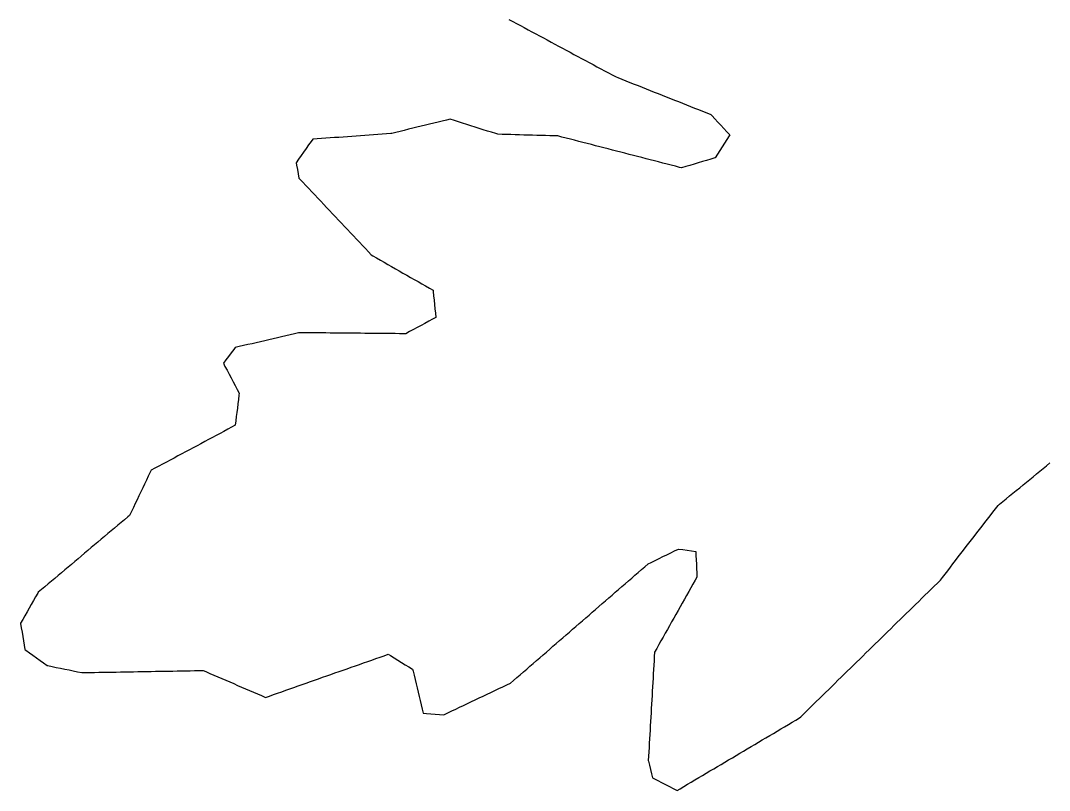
# Model space of a CAD drawing. Header units: millimetres. Extents: x 0 to 2762, y 6 to 2482.
# Drawn here: x 335 to 572, y 279.4 to 456.7 of the extents above; entities that cross this region are included whole.
import ezdxf

# ---------------------------------------------------------------- set-up
doc = ezdxf.new("R2010")
doc.units = ezdxf.units.MM
doc.layers.add('ALL_ISLANDS', color=7, linetype='Continuous')
doc.layers.add('OUTLINE_ISLAND_01', color=7, linetype='Continuous')

msp = doc.modelspace()

# ---------------------------------------------------------------- linework, layer by layer
at = {"layer": 'ALL_ISLANDS'}
msp.add_lwpolyline([(447.5034, 456.9402), (448.3845, 456.4673), (449.2657, 455.9944), (450.1468, 455.5215), (451.0279, 455.0486), (451.909, 454.5757), (452.7901, 454.1028), (453.6712, 453.6298), (454.5523, 453.1569), (455.4334, 452.684), (456.3146, 452.2111), (457.1957, 451.7382), (458.0768, 451.2653), (458.9579, 450.7924), (459.839, 450.3195), (460.7201, 449.8466), (461.6012, 449.3737), (462.4824, 448.9008), (463.3635, 448.4279), (464.2446, 447.955), (465.1257, 447.4821), (466.0068, 447.0092), (466.8879, 446.5363), (467.769, 446.0634), (468.6501, 445.5905), (469.5313, 445.1176), (470.4124, 444.6446), (471.2935, 444.1717), (472.1746, 443.6988), (472.5889, 443.535), (473.5188, 443.1672), (474.4487, 442.7995), (475.3787, 442.4317), (476.3086, 442.064), (477.2385, 441.6962), (478.1684, 441.3285), (479.0984, 440.9607), (480.0283, 440.593), (480.9582, 440.2252), (481.8881, 439.8575), (482.8181, 439.4897), (483.748, 439.1219), (484.6779, 438.7542), (485.6078, 438.3864), (486.5377, 438.0187), (487.4677, 437.6509), (488.3976, 437.2832), (489.3275, 436.9154), (490.2574, 436.5477), (491.1874, 436.1799), (492.1173, 435.8122), (493.0472, 435.4444), (493.9771, 435.0766), (494.2763, 434.7557), (494.9581, 434.0241), (495.6399, 433.2926), (496.3218, 432.5611), (497.0036, 431.8296), (497.6854, 431.0981), (498.3672, 430.3665), (498.2232, 430.1403), (497.6863, 429.2966), (497.1495, 428.453), (496.6126, 427.6093), (496.0757, 426.7657), (495.5388, 425.922), (495.0019, 425.0784), (494.9412, 425.0602), (493.9834, 424.7727), (493.0256, 424.4853), (492.0678, 424.1978), (491.11, 423.9104), (490.1522, 423.6229), (489.1944, 423.3354), (488.2366, 423.048), (487.2788, 422.7605), (486.8224, 422.8782), (485.8541, 423.1279), (484.8857, 423.3776), (483.9174, 423.6273), (482.9491, 423.8769), (481.9808, 424.1266), (481.0124, 424.3763), (480.0441, 424.626), (479.0758, 424.8756), (478.1074, 425.1253), (477.1391, 425.375), (476.1708, 425.6247), (475.2025, 425.8744), (474.2341, 426.124), (473.2658, 426.3737), (472.2975, 426.6234), (471.3291, 426.8731), (470.3608, 427.1227), (469.3925, 427.3724), (468.4242, 427.6221), (467.4558, 427.8718), (466.4875, 428.1215), (465.5192, 428.3711), (464.5508, 428.6208), (463.5825, 428.8705), (462.6142, 429.1202), (461.6459, 429.3699), (460.6775, 429.6195), (459.7092, 429.8692), (458.7409, 430.1189), (457.9343, 430.1406), (456.9347, 430.1674), (455.9351, 430.1943), (454.9354, 430.2212), (453.9358, 430.248), (452.9361, 430.2749), (451.9365, 430.3017), (450.9369, 430.3286), (449.9372, 430.3555), (448.9376, 430.3823), (447.9379, 430.4092), (446.9383, 430.4361), (445.9387, 430.4629), (444.939, 430.4898), (444.4578, 430.6436), (443.5053, 430.9481), (442.5527, 431.2526), (441.6002, 431.557), (440.6477, 431.8615), (439.6952, 432.166), (438.7427, 432.4705), (437.7901, 432.7749), (436.8376, 433.0794), (435.8851, 433.3839), (434.9326, 433.6883), (433.98, 433.9928), (433.1288, 433.784), (432.1576, 433.5458), (431.1864, 433.3076), (430.2151, 433.0693), (429.2439, 432.8311), (428.2727, 432.5929), (427.3015, 432.3546), (426.3303, 432.1164), (425.3591, 431.8782), (424.3879, 431.64), (423.4167, 431.4017), (422.4455, 431.1635), (421.4743, 430.9253), (420.5031, 430.687), (420.2759, 430.6704), (419.2785, 430.5973), (418.2812, 430.5242), (417.2839, 430.4511), (416.2866, 430.378), (415.2892, 430.305), (414.2919, 430.2319), (413.2946, 430.1588), (412.2973, 430.0857), (411.2999, 430.0126), (410.3026, 429.9395), (409.3053, 429.8664), (408.308, 429.7933), (407.3106, 429.7202), (406.3133, 429.6472), (405.316, 429.5741), (404.3187, 429.501), (403.3213, 429.4279), (402.324, 429.3548), (401.9633, 428.8463), (401.3847, 428.0307), (400.8061, 427.2151), (400.2275, 426.3995), (399.6489, 425.5839), (399.0703, 424.7683), (398.4917, 423.9527), (398.5976, 423.3746), (398.7778, 422.391), (398.9579, 421.4073), (399.1381, 420.4237), (399.3563, 420.1921), (400.042, 419.4642), (400.7277, 418.7363), (401.4134, 418.0084), (402.0991, 417.2805), (402.7847, 416.5526), (403.4704, 415.8247), (404.1561, 415.0968), (404.8418, 414.3689), (405.5275, 413.6411), (406.2132, 412.9132), (406.8989, 412.1853), (407.5846, 411.4574), (408.2703, 410.7295), (408.956, 410.0016), (409.6416, 409.2737), (410.3273, 408.5458), (411.013, 407.8179), (411.6987, 407.09), (412.3844, 406.3621), (413.0701, 405.6342), (413.7558, 404.9063), (414.4415, 404.1784), (415.1272, 403.4505), (415.8129, 402.7227), (416.1582, 402.5251), (417.0262, 402.0285), (417.8941, 401.5319), (418.7621, 401.0353), (419.6301, 400.5387), (420.4981, 400.0421), (421.3661, 399.5455), (422.2341, 399.0489), (423.102, 398.5523), (423.97, 398.0557), (424.838, 397.5591), (425.706, 397.0625), (426.574, 396.5659), (427.4419, 396.0693), (428.3099, 395.5727), (429.1779, 395.0761), (430.0459, 394.5795), (430.0731, 394.3011), (430.1702, 393.3058), (430.2674, 392.3106), (430.3645, 391.3153), (430.4617, 390.32), (430.5588, 389.3247), (430.656, 388.3295), (429.9141, 387.9254), (429.0359, 387.447), (428.1578, 386.9686), (427.2796, 386.4903), (426.4015, 386.0119), (425.5233, 385.5335), (424.6451, 385.0552), (423.767, 384.5768), (423.3211, 384.581), (422.3211, 384.5905), (421.3211, 384.6), (420.3212, 384.6095), (419.3212, 384.619), (418.3213, 384.6285), (417.3213, 384.6379), (416.3214, 384.6474), (415.3214, 384.6569), (414.3215, 384.6664), (413.3215, 384.6759), (412.3216, 384.6854), (411.3216, 384.6949), (410.3216, 384.7043), (409.3217, 384.7138), (408.3217, 384.7233), (407.3218, 384.7328), (406.3218, 384.7423), (405.3219, 384.7518), (404.3219, 384.7613), (403.322, 384.7707), (402.322, 384.7802), (401.322, 384.7897), (400.3221, 384.7992), (399.3221, 384.8087), (399.062, 384.749), (398.0873, 384.5254), (397.1126, 384.3018), (396.138, 384.0782), (395.1633, 383.8547), (394.1886, 383.6311), (393.2139, 383.4075), (392.2392, 383.1839), (391.2645, 382.9603), (390.2899, 382.7367), (389.3152, 382.5131), (388.3405, 382.2895), (387.3658, 382.0659), (386.3911, 381.8424), (385.4164, 381.6188), (384.4418, 381.3952), (384.131, 380.9758), (383.5356, 380.1723), (382.9402, 379.3689), (382.3449, 378.5654), (381.7495, 377.762), (382.1184, 377.0638), (382.5856, 376.1797), (383.0529, 375.2955), (383.5201, 374.4114), (383.9873, 373.5272), (384.4545, 372.6431), (384.9217, 371.759), (385.3889, 370.8748), (385.3365, 370.4486), (385.2144, 369.456), (385.0923, 368.4635), (384.9702, 367.471), (384.8481, 366.4785), (384.726, 365.486), (384.6039, 364.4935), (384.4818, 363.5009), (383.6153, 363.0376), (382.7335, 362.5661), (381.8516, 362.0945), (380.9698, 361.623), (380.088, 361.1515), (379.2061, 360.6799), (378.3243, 360.2084), (377.4424, 359.7369), (376.5606, 359.2653), (375.6787, 358.7938), (374.7969, 358.3223), (373.915, 357.8507), (373.0332, 357.3792), (372.1513, 356.9076), (371.2695, 356.4361), (370.3876, 355.9646), (369.5058, 355.493), (368.6239, 355.0215), (367.7421, 354.55), (366.8602, 354.0784), (365.9784, 353.6069), (365.0965, 353.1354), (364.8801, 352.6798), (364.4508, 351.7767), (364.0216, 350.8735), (363.5923, 349.9703), (363.1631, 349.0671), (362.7338, 348.1639), (362.3046, 347.2607), (361.8753, 346.3575), (361.4461, 345.4543), (361.0169, 344.5511), (360.5876, 343.648), (360.1584, 342.7448), (359.7531, 342.4043), (358.9874, 341.7611), (358.2217, 341.1179), (357.456, 340.4747), (356.6903, 339.8315), (355.9246, 339.1884), (355.1589, 338.5452), (354.3932, 337.902), (353.6275, 337.2588), (352.8618, 336.6156), (352.096, 335.9724), (351.3303, 335.3292), (350.5646, 334.686), (349.7989, 334.0428), (349.0332, 333.3996), (348.2675, 332.7564), (347.5018, 332.1132), (346.7361, 331.47), (345.9704, 330.8268), (345.2047, 330.1836), (344.439, 329.5404), (343.6733, 328.8972), (342.9076, 328.2541), (342.1419, 327.6109), (341.3762, 326.9677), (340.6105, 326.3245), (339.8448, 325.6813), (339.0791, 325.0381), (338.987, 324.8756), (338.4939, 324.0057), (338.0007, 323.1357), (337.5076, 322.2658), (337.0144, 321.3958), (336.5213, 320.5259), (336.0281, 319.6559), (335.535, 318.786), (335.0418, 317.916), (335.056, 317.8272), (335.2134, 316.8396), (335.3707, 315.8521), (335.5281, 314.8645), (335.6855, 313.877), (335.8428, 312.8895), (336.0002, 311.9019), (336.2724, 311.7061), (337.0841, 311.1221), (337.8959, 310.5381), (338.7076, 309.9542), (339.5194, 309.3702), (340.3312, 308.7862), (341.1429, 308.2022), (341.3106, 308.1677), (342.29, 307.966), (343.2695, 307.7644), (344.249, 307.5628), (345.2284, 307.3612), (346.2079, 307.1596), (347.1874, 306.958), (348.1668, 306.7564), (349.1463, 306.5547), (350.0848, 306.5711), (351.0847, 306.5884), (352.0845, 306.6058), (353.0844, 306.6232), (354.0842, 306.6406), (355.0841, 306.6579), (356.0839, 306.6753), (357.0838, 306.6927), (358.0836, 306.7101), (359.0835, 306.7275), (360.0833, 306.7448), (361.0832, 306.7622), (362.083, 306.7796), (363.0829, 306.797), (364.0827, 306.8144), (365.0826, 306.8317), (366.0824, 306.8491), (367.0823, 306.8665), (368.0821, 306.8839), (369.082, 306.9013), (370.0818, 306.9186), (371.0817, 306.936), (372.0815, 306.9534), (373.0814, 306.9708), (374.0812, 306.9882), (375.0811, 307.0055), (376.0809, 307.0229), (377.0808, 307.0403), (377.6832, 306.7815), (378.602, 306.3868), (379.5208, 305.9921), (380.4396, 305.5974), (381.3585, 305.2027), (382.2773, 304.808), (383.1961, 304.4133), (384.1149, 304.0186), (385.0337, 303.624), (385.9525, 303.2293), (386.8713, 302.8346), (387.7901, 302.4399), (388.709, 302.0452), (389.6278, 301.6505), (390.5466, 301.2558), (391.4654, 300.8611), (392.3381, 301.1675), (393.2816, 301.4987), (394.2252, 301.8299), (395.1687, 302.1612), (396.1123, 302.4924), (397.0558, 302.8236), (397.9994, 303.1549), (398.9429, 303.4861), (399.8865, 303.8173), (400.83, 304.1486), (401.7736, 304.4798), (402.7171, 304.8111), (403.6607, 305.1423), (404.6042, 305.4735), (405.5477, 305.8048), (406.4913, 306.136), (407.4348, 306.4672), (408.3784, 306.7985), (409.3219, 307.1297), (410.2655, 307.461), (411.209, 307.7922), (412.1526, 308.1234), (413.0961, 308.4547), (414.0397, 308.7859), (414.9832, 309.1171), (415.9268, 309.4484), (416.8703, 309.7796), (417.8139, 310.1108), (418.7574, 310.4421), (419.701, 310.7733), (420.2033, 310.4663), (421.0566, 309.9449), (421.9099, 309.4235), (422.7632, 308.902), (423.6165, 308.3806), (424.4697, 307.8592), (425.323, 307.3377), (425.4261, 306.9088), (425.6598, 305.9365), (425.8935, 304.9642), (426.1273, 303.9919), (426.361, 303.0196), (426.5947, 302.0473), (426.8284, 301.075), (427.0621, 300.1027), (427.2958, 299.1304), (427.5295, 298.1581), (427.7632, 297.1858), (428.5377, 297.134), (429.5355, 297.0672), (430.5333, 297.0005), (431.531, 296.9337), (432.5288, 296.8669), (432.5288, 296.867), (433.4324, 297.2955), (434.3359, 297.724), (435.2395, 298.1525), (436.143, 298.581), (437.0465, 299.0095), (437.9501, 299.438), (438.8536, 299.8665), (439.7572, 300.295), (440.6607, 300.7235), (441.5642, 301.152), (442.4678, 301.5805), (443.3713, 302.009), (444.2749, 302.4375), (445.1784, 302.866), (446.0819, 303.2946), (446.9855, 303.7231), (447.889, 304.1516), (448.5755, 304.7465), (449.3312, 305.4015), (450.0868, 306.0564), (450.8425, 306.7114), (451.5982, 307.3663), (452.3539, 308.0213), (453.1095, 308.6762), (453.8652, 309.3311), (454.6209, 309.9861), (455.3766, 310.641), (456.1322, 311.296), (456.8879, 311.9509), (457.6436, 312.6059), (458.3993, 313.2608), (459.1549, 313.9158), (459.9106, 314.5707), (460.6663, 315.2257), (461.422, 315.8806), (462.1777, 316.5355), (462.9333, 317.1905), (463.689, 317.8454), (464.4447, 318.5004), (465.2004, 319.1553), (465.956, 319.8103), (466.7117, 320.4652), (467.4674, 321.1202), (468.2231, 321.7751), (468.9787, 322.4301), (469.7344, 323.085), (470.4901, 323.7399), (471.2458, 324.3949), (472.0014, 325.0498), (472.7571, 325.7048), (473.5128, 326.3597), (474.2685, 327.0147), (475.0241, 327.6696), (475.7798, 328.3246), (476.5355, 328.9795), (477.2912, 329.6345), (478.0469, 330.2894), (478.8025, 330.9443), (479.5582, 331.5993), (480.2676, 331.9441), (481.167, 332.3813), (482.0663, 332.8185), (482.9657, 333.2557), (483.865, 333.6929), (484.7644, 334.1301), (485.6638, 334.5674), (486.5631, 335.0046), (486.5831, 335.0017), (487.5732, 334.8609), (488.5632, 334.72), (489.5532, 334.5791), (490.5432, 334.4383), (490.5822, 333.5326), (490.6251, 332.5335), (490.6681, 331.5344), (490.711, 330.5353), (490.7539, 329.5363), (490.7969, 328.5372), (490.3834, 327.8049), (489.8917, 326.9342), (489.3999, 326.0634), (488.9082, 325.1927), (488.4165, 324.3219), (487.9247, 323.4512), (487.433, 322.5805), (486.9413, 321.7097), (486.4496, 320.839), (485.9578, 319.9682), (485.4661, 319.0975), (484.9744, 318.2267), (484.4826, 317.356), (483.9909, 316.4852), (483.4992, 315.6145), (483.0075, 314.7437), (482.5157, 313.873), (482.024, 313.0022), (481.5323, 312.1315), (481.0405, 311.2607), (481.0395, 311.2427), (480.982, 310.2444), (480.9245, 309.2461), (480.867, 308.2477), (480.8095, 307.2494), (480.752, 306.251), (480.6945, 305.2527), (480.637, 304.2543), (480.5795, 303.256), (480.522, 302.2576), (480.4645, 301.2593), (480.407, 300.2609), (480.3495, 299.2626), (480.292, 298.2643), (480.2345, 297.2659), (480.177, 296.2676), (480.1195, 295.2692), (480.062, 294.2709), (480.0045, 293.2725), (479.947, 292.2742), (479.8895, 291.2758), (479.832, 290.2775), (479.7745, 289.2791), (479.717, 288.2808), (479.6595, 287.2825), (479.602, 286.2841), (479.624, 286.194), (479.8612, 285.2226), (480.0985, 284.2511), (480.3357, 283.2797), (480.573, 282.3082), (480.8908, 282.1469), (481.7825, 281.6942), (482.6741, 281.2415), (483.5658, 280.7889), (484.4575, 280.3362), (485.3492, 279.8835), (486.2409, 279.4308), (486.9124, 279.8287), (487.7727, 280.3384), (488.6331, 280.8481), (489.4934, 281.3578), (490.3538, 281.8676), (491.2141, 282.3773), (492.0744, 282.887), (492.9348, 283.3967), (493.7951, 283.9064), (494.6555, 284.4162), (495.5158, 284.9259), (496.3761, 285.4356), (497.2365, 285.9453), (498.0968, 286.455), (498.9572, 286.9647), (499.8175, 287.4745), (500.6778, 287.9842), (501.5382, 288.4939), (502.3985, 289.0036), (503.2589, 289.5133), (504.1192, 290.0231), (504.9796, 290.5328), (505.8399, 291.0425), (506.7002, 291.5522), (507.5606, 292.0619), (508.4209, 292.5716), (509.2813, 293.0814), (510.1416, 293.5911), (511.0019, 294.1008), (511.8623, 294.6105), (512.7226, 295.1202), (513.583, 295.63), (514.4433, 296.1397), (514.703, 296.3936), (515.418, 297.0927), (516.1331, 297.7918), (516.8481, 298.4909), (517.5631, 299.19), (518.2781, 299.8891), (518.9932, 300.5881), (519.7082, 301.2872), (520.4232, 301.9863), (521.1383, 302.6854), (521.8533, 303.3845), (522.5683, 304.0836), (523.2834, 304.7827), (523.9984, 305.4818), (524.7134, 306.1809), (525.4284, 306.88), (526.1435, 307.5791), (526.8585, 308.2782), (527.5735, 308.9773), (528.2886, 309.6764), (529.0036, 310.3755), (529.7186, 311.0746), (530.4336, 311.7737), (531.1487, 312.4728), (531.8637, 313.1718), (532.5787, 313.8709), (533.2938, 314.57), (534.0088, 315.2691), (534.7238, 315.9682), (535.4388, 316.6673), (536.1539, 317.3664), (536.8689, 318.0655), (537.5839, 318.7646), (538.299, 319.4637), (539.014, 320.1628), (539.729, 320.8619), (540.4441, 321.561), (541.1591, 322.2601), (541.8741, 322.9592), (542.5891, 323.6583), (543.3042, 324.3574), (544.0192, 325.0565), (544.7342, 325.7556), (545.4493, 326.4546), (546.1643, 327.1537), (546.8793, 327.8528), (547.3247, 328.4298), (547.9358, 329.2214), (548.5469, 330.013), (549.1579, 330.8046), (549.769, 331.5962), (550.3801, 332.3878), (550.9911, 333.1793), (551.6022, 333.9709), (552.2132, 334.7625), (552.8243, 335.5541), (553.4354, 336.3457), (554.0464, 337.1372), (554.6575, 337.9288), (555.2686, 338.7204), (555.8796, 339.512), (556.4907, 340.3036), (557.1018, 341.0951), (557.7128, 341.8867), (558.3239, 342.6783), (558.935, 343.4699), (559.546, 344.2615), (560.1571, 345.0531), (560.4831, 345.32), (561.2568, 345.9536), (562.0305, 346.5872), (562.8042, 347.2208), (563.5778, 347.8543), (564.3515, 348.4879), (565.1252, 349.1215), (565.8989, 349.7551), (566.6726, 350.3886), (567.4462, 351.0222), (568.2199, 351.6558), (568.9936, 352.2894), (569.7673, 352.9229), (570.541, 353.5565), (571.3147, 354.1901), (572.0883, 354.8237)], dxfattribs=at)
at = {"layer": 'OUTLINE_ISLAND_01'}
msp.add_lwpolyline([(447.5034, 456.9402), (448.3845, 456.4673), (449.2657, 455.9944), (450.1468, 455.5215), (451.0279, 455.0486), (451.909, 454.5757), (452.7901, 454.1028), (453.6712, 453.6298), (454.5523, 453.1569), (455.4334, 452.684), (456.3146, 452.2111), (457.1957, 451.7382), (458.0768, 451.2653), (458.9579, 450.7924), (459.839, 450.3195), (460.7201, 449.8466), (461.6012, 449.3737), (462.4824, 448.9008), (463.3635, 448.4279), (464.2446, 447.955), (465.1257, 447.4821), (466.0068, 447.0092), (466.8879, 446.5363), (467.769, 446.0634), (468.6501, 445.5905), (469.5313, 445.1176), (470.4124, 444.6446), (471.2935, 444.1717), (472.1746, 443.6988), (472.5889, 443.535), (473.5188, 443.1672), (474.4487, 442.7995), (475.3787, 442.4317), (476.3086, 442.064), (477.2385, 441.6962), (478.1684, 441.3285), (479.0984, 440.9607), (480.0283, 440.593), (480.9582, 440.2252), (481.8881, 439.8575), (482.8181, 439.4897), (483.748, 439.1219), (484.6779, 438.7542), (485.6078, 438.3864), (486.5377, 438.0187), (487.4677, 437.6509), (488.3976, 437.2832), (489.3275, 436.9154), (490.2574, 436.5477), (491.1874, 436.1799), (492.1173, 435.8122), (493.0472, 435.4444), (493.9771, 435.0766), (494.2763, 434.7557), (494.9581, 434.0241), (495.6399, 433.2926), (496.3218, 432.5611), (497.0036, 431.8296), (497.6854, 431.0981), (498.3672, 430.3665), (498.2232, 430.1403), (497.6863, 429.2966), (497.1495, 428.453), (496.6126, 427.6093), (496.0757, 426.7657), (495.5388, 425.922), (495.0019, 425.0784), (494.9412, 425.0602), (493.9834, 424.7727), (493.0256, 424.4853), (492.0678, 424.1978), (491.11, 423.9104), (490.1522, 423.6229), (489.1944, 423.3354), (488.2366, 423.048), (487.2788, 422.7605), (486.8224, 422.8782), (485.8541, 423.1279), (484.8857, 423.3776), (483.9174, 423.6273), (482.9491, 423.8769), (481.9808, 424.1266), (481.0124, 424.3763), (480.0441, 424.626), (479.0758, 424.8756), (478.1074, 425.1253), (477.1391, 425.375), (476.1708, 425.6247), (475.2025, 425.8744), (474.2341, 426.124), (473.2658, 426.3737), (472.2975, 426.6234), (471.3291, 426.8731), (470.3608, 427.1227), (469.3925, 427.3724), (468.4242, 427.6221), (467.4558, 427.8718), (466.4875, 428.1215), (465.5192, 428.3711), (464.5508, 428.6208), (463.5825, 428.8705), (462.6142, 429.1202), (461.6459, 429.3699), (460.6775, 429.6195), (459.7092, 429.8692), (458.7409, 430.1189), (457.9343, 430.1406), (456.9347, 430.1674), (455.9351, 430.1943), (454.9354, 430.2212), (453.9358, 430.248), (452.9361, 430.2749), (451.9365, 430.3017), (450.9369, 430.3286), (449.9372, 430.3555), (448.9376, 430.3823), (447.9379, 430.4092), (446.9383, 430.4361), (445.9387, 430.4629), (444.939, 430.4898), (444.4578, 430.6436), (443.5053, 430.9481), (442.5527, 431.2526), (441.6002, 431.557), (440.6477, 431.8615), (439.6952, 432.166), (438.7427, 432.4705), (437.7901, 432.7749), (436.8376, 433.0794), (435.8851, 433.3839), (434.9326, 433.6883), (433.98, 433.9928), (433.1288, 433.784), (432.1576, 433.5458), (431.1864, 433.3076), (430.2151, 433.0693), (429.2439, 432.8311), (428.2727, 432.5929), (427.3015, 432.3546), (426.3303, 432.1164), (425.3591, 431.8782), (424.3879, 431.64), (423.4167, 431.4017), (422.4455, 431.1635), (421.4743, 430.9253), (420.5031, 430.687), (420.2759, 430.6704), (419.2785, 430.5973), (418.2812, 430.5242), (417.2839, 430.4511), (416.2866, 430.378), (415.2892, 430.305), (414.2919, 430.2319), (413.2946, 430.1588), (412.2973, 430.0857), (411.2999, 430.0126), (410.3026, 429.9395), (409.3053, 429.8664), (408.308, 429.7933), (407.3106, 429.7202), (406.3133, 429.6472), (405.316, 429.5741), (404.3187, 429.501), (403.3213, 429.4279), (402.324, 429.3548), (401.9633, 428.8463), (401.3847, 428.0307), (400.8061, 427.2151), (400.2275, 426.3995), (399.6489, 425.5839), (399.0703, 424.7683), (398.4917, 423.9527), (398.5976, 423.3746), (398.7778, 422.391), (398.9579, 421.4073), (399.1381, 420.4237), (399.3563, 420.1921), (400.042, 419.4642), (400.7277, 418.7363), (401.4134, 418.0084), (402.0991, 417.2805), (402.7847, 416.5526), (403.4704, 415.8247), (404.1561, 415.0968), (404.8418, 414.3689), (405.5275, 413.6411), (406.2132, 412.9132), (406.8989, 412.1853), (407.5846, 411.4574), (408.2703, 410.7295), (408.956, 410.0016), (409.6416, 409.2737), (410.3273, 408.5458), (411.013, 407.8179), (411.6987, 407.09), (412.3844, 406.3621), (413.0701, 405.6342), (413.7558, 404.9063), (414.4415, 404.1784), (415.1272, 403.4505), (415.8129, 402.7227), (416.1582, 402.5251), (417.0262, 402.0285), (417.8941, 401.5319), (418.7621, 401.0353), (419.6301, 400.5387), (420.4981, 400.0421), (421.3661, 399.5455), (422.2341, 399.0489), (423.102, 398.5523), (423.97, 398.0557), (424.838, 397.5591), (425.706, 397.0625), (426.574, 396.5659), (427.4419, 396.0693), (428.3099, 395.5727), (429.1779, 395.0761), (430.0459, 394.5795), (430.0731, 394.3011), (430.1702, 393.3058), (430.2674, 392.3106), (430.3645, 391.3153), (430.4617, 390.32), (430.5588, 389.3247), (430.656, 388.3295), (429.9141, 387.9254), (429.0359, 387.447), (428.1578, 386.9686), (427.2796, 386.4903), (426.4015, 386.0119), (425.5233, 385.5335), (424.6451, 385.0552), (423.767, 384.5768), (423.3211, 384.581), (422.3211, 384.5905), (421.3211, 384.6), (420.3212, 384.6095), (419.3212, 384.619), (418.3213, 384.6285), (417.3213, 384.6379), (416.3214, 384.6474), (415.3214, 384.6569), (414.3215, 384.6664), (413.3215, 384.6759), (412.3216, 384.6854), (411.3216, 384.6949), (410.3216, 384.7043), (409.3217, 384.7138), (408.3217, 384.7233), (407.3218, 384.7328), (406.3218, 384.7423), (405.3219, 384.7518), (404.3219, 384.7613), (403.322, 384.7707), (402.322, 384.7802), (401.322, 384.7897), (400.3221, 384.7992), (399.3221, 384.8087), (399.062, 384.749), (398.0873, 384.5254), (397.1126, 384.3018), (396.138, 384.0782), (395.1633, 383.8547), (394.1886, 383.6311), (393.2139, 383.4075), (392.2392, 383.1839), (391.2645, 382.9603), (390.2899, 382.7367), (389.3152, 382.5131), (388.3405, 382.2895), (387.3658, 382.0659), (386.3911, 381.8424), (385.4164, 381.6188), (384.4418, 381.3952), (384.131, 380.9758), (383.5356, 380.1723), (382.9402, 379.3689), (382.3449, 378.5654), (381.7495, 377.762), (382.1184, 377.0638), (382.5856, 376.1797), (383.0529, 375.2955), (383.5201, 374.4114), (383.9873, 373.5272), (384.4545, 372.6431), (384.9217, 371.759), (385.3889, 370.8748), (385.3365, 370.4486), (385.2144, 369.456), (385.0923, 368.4635), (384.9702, 367.471), (384.8481, 366.4785), (384.726, 365.486), (384.6039, 364.4935), (384.4818, 363.5009), (383.6153, 363.0376), (382.7335, 362.5661), (381.8516, 362.0945), (380.9698, 361.623), (380.088, 361.1515), (379.2061, 360.6799), (378.3243, 360.2084), (377.4424, 359.7369), (376.5606, 359.2653), (375.6787, 358.7938), (374.7969, 358.3223), (373.915, 357.8507), (373.0332, 357.3792), (372.1513, 356.9076), (371.2695, 356.4361), (370.3876, 355.9646), (369.5058, 355.493), (368.6239, 355.0215), (367.7421, 354.55), (366.8602, 354.0784), (365.9784, 353.6069), (365.0965, 353.1354), (364.8801, 352.6798), (364.4508, 351.7767), (364.0216, 350.8735), (363.5923, 349.9703), (363.1631, 349.0671), (362.7338, 348.1639), (362.3046, 347.2607), (361.8753, 346.3575), (361.4461, 345.4543), (361.0169, 344.5511), (360.5876, 343.648), (360.1584, 342.7448), (359.7531, 342.4043), (358.9874, 341.7611), (358.2217, 341.1179), (357.456, 340.4747), (356.6903, 339.8315), (355.9246, 339.1884), (355.1589, 338.5452), (354.3932, 337.902), (353.6275, 337.2588), (352.8618, 336.6156), (352.096, 335.9724), (351.3303, 335.3292), (350.5646, 334.686), (349.7989, 334.0428), (349.0332, 333.3996), (348.2675, 332.7564), (347.5018, 332.1132), (346.7361, 331.47), (345.9704, 330.8268), (345.2047, 330.1836), (344.439, 329.5404), (343.6733, 328.8972), (342.9076, 328.2541), (342.1419, 327.6109), (341.3762, 326.9677), (340.6105, 326.3245), (339.8448, 325.6813), (339.0791, 325.0381), (338.987, 324.8756), (338.4939, 324.0057), (338.0007, 323.1357), (337.5076, 322.2658), (337.0144, 321.3958), (336.5213, 320.5259), (336.0281, 319.6559), (335.535, 318.786), (335.0418, 317.916), (335.056, 317.8272), (335.2134, 316.8396), (335.3707, 315.8521), (335.5281, 314.8645), (335.6855, 313.877), (335.8428, 312.8895), (336.0002, 311.9019), (336.2724, 311.7061), (337.0841, 311.1221), (337.8959, 310.5381), (338.7076, 309.9542), (339.5194, 309.3702), (340.3312, 308.7862), (341.1429, 308.2022), (341.3106, 308.1677), (342.29, 307.966), (343.2695, 307.7644), (344.249, 307.5628), (345.2284, 307.3612), (346.2079, 307.1596), (347.1874, 306.958), (348.1668, 306.7564), (349.1463, 306.5547), (350.0848, 306.5711), (351.0847, 306.5884), (352.0845, 306.6058), (353.0844, 306.6232), (354.0842, 306.6406), (355.0841, 306.6579), (356.0839, 306.6753), (357.0838, 306.6927), (358.0836, 306.7101), (359.0835, 306.7275), (360.0833, 306.7448), (361.0832, 306.7622), (362.083, 306.7796), (363.0829, 306.797), (364.0827, 306.8144), (365.0826, 306.8317), (366.0824, 306.8491), (367.0823, 306.8665), (368.0821, 306.8839), (369.082, 306.9013), (370.0818, 306.9186), (371.0817, 306.936), (372.0815, 306.9534), (373.0814, 306.9708), (374.0812, 306.9882), (375.0811, 307.0055), (376.0809, 307.0229), (377.0808, 307.0403), (377.6832, 306.7815), (378.602, 306.3868), (379.5208, 305.9921), (380.4396, 305.5974), (381.3585, 305.2027), (382.2773, 304.808), (383.1961, 304.4133), (384.1149, 304.0186), (385.0337, 303.624), (385.9525, 303.2293), (386.8713, 302.8346), (387.7901, 302.4399), (388.709, 302.0452), (389.6278, 301.6505), (390.5466, 301.2558), (391.4654, 300.8611), (392.3381, 301.1675), (393.2816, 301.4987), (394.2252, 301.8299), (395.1687, 302.1612), (396.1123, 302.4924), (397.0558, 302.8236), (397.9994, 303.1549), (398.9429, 303.4861), (399.8865, 303.8173), (400.83, 304.1486), (401.7736, 304.4798), (402.7171, 304.8111), (403.6607, 305.1423), (404.6042, 305.4735), (405.5477, 305.8048), (406.4913, 306.136), (407.4348, 306.4672), (408.3784, 306.7985), (409.3219, 307.1297), (410.2655, 307.461), (411.209, 307.7922), (412.1526, 308.1234), (413.0961, 308.4547), (414.0397, 308.7859), (414.9832, 309.1171), (415.9268, 309.4484), (416.8703, 309.7796), (417.8139, 310.1108), (418.7574, 310.4421), (419.701, 310.7733), (420.2033, 310.4663), (421.0566, 309.9449), (421.9099, 309.4235), (422.7632, 308.902), (423.6165, 308.3806), (424.4697, 307.8592), (425.323, 307.3377), (425.4261, 306.9088), (425.6598, 305.9365), (425.8935, 304.9642), (426.1273, 303.9919), (426.361, 303.0196), (426.5947, 302.0473), (426.8284, 301.075), (427.0621, 300.1027), (427.2958, 299.1304), (427.5295, 298.1581), (427.7632, 297.1858), (428.5377, 297.134), (429.5355, 297.0672), (430.5333, 297.0005), (431.531, 296.9337), (432.5288, 296.8669), (432.5288, 296.867), (433.4324, 297.2955), (434.3359, 297.724), (435.2395, 298.1525), (436.143, 298.581), (437.0465, 299.0095), (437.9501, 299.438), (438.8536, 299.8665), (439.7572, 300.295), (440.6607, 300.7235), (441.5642, 301.152), (442.4678, 301.5805), (443.3713, 302.009), (444.2749, 302.4375), (445.1784, 302.866), (446.0819, 303.2946), (446.9855, 303.7231), (447.889, 304.1516), (448.5755, 304.7465), (449.3312, 305.4015), (450.0868, 306.0564), (450.8425, 306.7114), (451.5982, 307.3663), (452.3539, 308.0213), (453.1095, 308.6762), (453.8652, 309.3311), (454.6209, 309.9861), (455.3766, 310.641), (456.1322, 311.296), (456.8879, 311.9509), (457.6436, 312.6059), (458.3993, 313.2608), (459.1549, 313.9158), (459.9106, 314.5707), (460.6663, 315.2257), (461.422, 315.8806), (462.1777, 316.5355), (462.9333, 317.1905), (463.689, 317.8454), (464.4447, 318.5004), (465.2004, 319.1553), (465.956, 319.8103), (466.7117, 320.4652), (467.4674, 321.1202), (468.2231, 321.7751), (468.9787, 322.4301), (469.7344, 323.085), (470.4901, 323.7399), (471.2458, 324.3949), (472.0014, 325.0498), (472.7571, 325.7048), (473.5128, 326.3597), (474.2685, 327.0147), (475.0241, 327.6696), (475.7798, 328.3246), (476.5355, 328.9795), (477.2912, 329.6345), (478.0469, 330.2894), (478.8025, 330.9443), (479.5582, 331.5993), (480.2676, 331.9441), (481.167, 332.3813), (482.0663, 332.8185), (482.9657, 333.2557), (483.865, 333.6929), (484.7644, 334.1301), (485.6638, 334.5674), (486.5631, 335.0046), (486.5831, 335.0017), (487.5732, 334.8609), (488.5632, 334.72), (489.5532, 334.5791), (490.5432, 334.4383), (490.5822, 333.5326), (490.6251, 332.5335), (490.6681, 331.5344), (490.711, 330.5353), (490.7539, 329.5363), (490.7969, 328.5372), (490.3834, 327.8049), (489.8917, 326.9342), (489.3999, 326.0634), (488.9082, 325.1927), (488.4165, 324.3219), (487.9247, 323.4512), (487.433, 322.5805), (486.9413, 321.7097), (486.4496, 320.839), (485.9578, 319.9682), (485.4661, 319.0975), (484.9744, 318.2267), (484.4826, 317.356), (483.9909, 316.4852), (483.4992, 315.6145), (483.0075, 314.7437), (482.5157, 313.873), (482.024, 313.0022), (481.5323, 312.1315), (481.0405, 311.2607), (481.0395, 311.2427), (480.982, 310.2444), (480.9245, 309.2461), (480.867, 308.2477), (480.8095, 307.2494), (480.752, 306.251), (480.6945, 305.2527), (480.637, 304.2543), (480.5795, 303.256), (480.522, 302.2576), (480.4645, 301.2593), (480.407, 300.2609), (480.3495, 299.2626), (480.292, 298.2643), (480.2345, 297.2659), (480.177, 296.2676), (480.1195, 295.2692), (480.062, 294.2709), (480.0045, 293.2725), (479.947, 292.2742), (479.8895, 291.2758), (479.832, 290.2775), (479.7745, 289.2791), (479.717, 288.2808), (479.6595, 287.2825), (479.602, 286.2841), (479.624, 286.194), (479.8612, 285.2226), (480.0985, 284.2511), (480.3357, 283.2797), (480.573, 282.3082), (480.8908, 282.1469), (481.7825, 281.6942), (482.6741, 281.2415), (483.5658, 280.7889), (484.4575, 280.3362), (485.3492, 279.8835), (486.2409, 279.4308), (486.9124, 279.8287), (487.7727, 280.3384), (488.6331, 280.8481), (489.4934, 281.3578), (490.3538, 281.8676), (491.2141, 282.3773), (492.0744, 282.887), (492.9348, 283.3967), (493.7951, 283.9064), (494.6555, 284.4162), (495.5158, 284.9259), (496.3761, 285.4356), (497.2365, 285.9453), (498.0968, 286.455), (498.9572, 286.9647), (499.8175, 287.4745), (500.6778, 287.9842), (501.5382, 288.4939), (502.3985, 289.0036), (503.2589, 289.5133), (504.1192, 290.0231), (504.9796, 290.5328), (505.8399, 291.0425), (506.7002, 291.5522), (507.5606, 292.0619), (508.4209, 292.5716), (509.2813, 293.0814), (510.1416, 293.5911), (511.0019, 294.1008), (511.8623, 294.6105), (512.7226, 295.1202), (513.583, 295.63), (514.4433, 296.1397), (514.703, 296.3936), (515.418, 297.0927), (516.1331, 297.7918), (516.8481, 298.4909), (517.5631, 299.19), (518.2781, 299.8891), (518.9932, 300.5881), (519.7082, 301.2872), (520.4232, 301.9863), (521.1383, 302.6854), (521.8533, 303.3845), (522.5683, 304.0836), (523.2834, 304.7827), (523.9984, 305.4818), (524.7134, 306.1809), (525.4284, 306.88), (526.1435, 307.5791), (526.8585, 308.2782), (527.5735, 308.9773), (528.2886, 309.6764), (529.0036, 310.3755), (529.7186, 311.0746), (530.4336, 311.7737), (531.1487, 312.4728), (531.8637, 313.1718), (532.5787, 313.8709), (533.2938, 314.57), (534.0088, 315.2691), (534.7238, 315.9682), (535.4388, 316.6673), (536.1539, 317.3664), (536.8689, 318.0655), (537.5839, 318.7646), (538.299, 319.4637), (539.014, 320.1628), (539.729, 320.8619), (540.4441, 321.561), (541.1591, 322.2601), (541.8741, 322.9592), (542.5891, 323.6583), (543.3042, 324.3574), (544.0192, 325.0565), (544.7342, 325.7556), (545.4493, 326.4546), (546.1643, 327.1537), (546.8793, 327.8528), (547.3247, 328.4298), (547.9358, 329.2214), (548.5469, 330.013), (549.1579, 330.8046), (549.769, 331.5962), (550.3801, 332.3878), (550.9911, 333.1793), (551.6022, 333.9709), (552.2132, 334.7625), (552.8243, 335.5541), (553.4354, 336.3457), (554.0464, 337.1372), (554.6575, 337.9288), (555.2686, 338.7204), (555.8796, 339.512), (556.4907, 340.3036), (557.1018, 341.0951), (557.7128, 341.8867), (558.3239, 342.6783), (558.935, 343.4699), (559.546, 344.2615), (560.1571, 345.0531), (560.4831, 345.32), (561.2568, 345.9536), (562.0305, 346.5872), (562.8042, 347.2208), (563.5778, 347.8543), (564.3515, 348.4879), (565.1252, 349.1215), (565.8989, 349.7551), (566.6726, 350.3886), (567.4462, 351.0222), (568.2199, 351.6558), (568.9936, 352.2894), (569.7673, 352.9229), (570.541, 353.5565), (571.3147, 354.1901), (572.0883, 354.8237)], dxfattribs=at)

doc.saveas('drawing.dxf')
